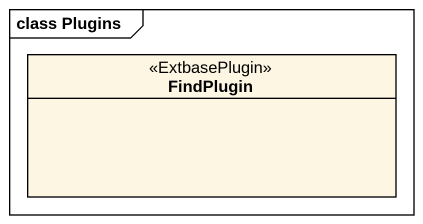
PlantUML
@startuml
mainframe class Plugins
hide circle
hide empty members
interface FindPlugin <<ExtbasePlugin>>
@enduml
